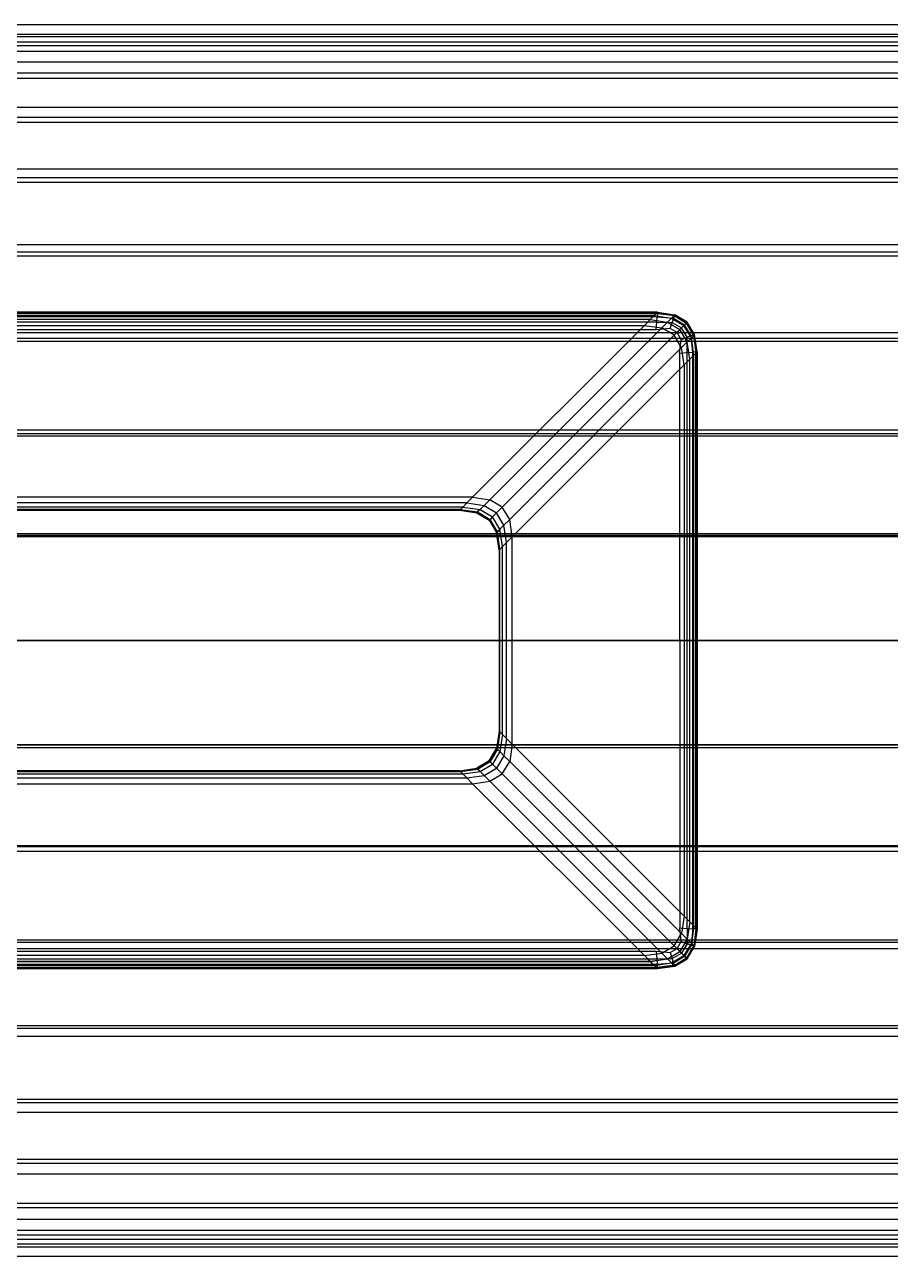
# Model space of a CAD drawing. Extents: x 11992 to 29481, y -6727 to 6811.
# Drawn here: x 15645.99 to 15667.85, y 911.6 to 942.71 of the extents above; entities that cross this region are included whole.
import ezdxf

# ---------------------------------------------------------------- set-up
doc = ezdxf.new("R2010")
doc.units = 0
doc.header["$MEASUREMENT"] = 0
doc.layers.get('0').update_dxf_attribs({"color": 8, "linetype": 'CONTINUOUS'})

msp = doc.modelspace()

# ---------------------------------------------------------------- linework, layer by layer
for p, q in [((14427.638, 942.706, -126.749), (15683.433, 942.708, -126.75)), ((14427.638, 942.704, -1463.261), (15683.433, 942.708, -1463.262)), ((14427.638, 942.47, -124.049), (15683.433, 942.471, -124.049)), ((14427.638, 942.469, -1460.56), (15683.433, 942.471, -1460.561)), ((14427.638, 942.47, -129.45), (15683.433, 942.471, -129.451)), ((14427.638, 942.469, -1465.962), (15683.433, 942.471, -1465.963)), ((14427.638, 942.404, -126.749), (15683.433, 942.405, -126.75)), ((14427.638, 942.402, -1463.261), (15683.433, 942.405, -1463.262)), ((15683.433, 942.174, -124.102), (14427.638, 942.172, -124.101)), ((15683.433, 942.174, -1460.613), (14427.638, 942.171, -1460.613)), ((15683.433, 942.174, -129.398), (14427.638, 942.172, -129.398)), ((15683.433, 942.174, -1465.91), (14427.638, 942.171, -1465.91)), ((14427.913, 942.268, -126.75), (15683.707, 942.27, -126.75)), ((14427.913, 942.266, -1463.262), (15683.707, 942.27, -1463.262)), ((14427.638, 941.768, -121.43), (15683.433, 941.77, -121.43)), ((14427.638, 941.768, -132.069), (15683.433, 941.77, -132.07)), ((14427.638, 941.767, -1457.941), (15683.433, 941.77, -1457.942)), ((14427.638, 941.767, -1468.581), (15683.433, 941.77, -1468.582)), ((14427.913, 942.039, -124.124), (15683.707, 942.04, -124.124)), ((14427.913, 942.037, -1460.636), (15683.707, 942.04, -1460.636)), ((14427.913, 942.039, -129.376), (15683.707, 942.04, -129.376)), ((14427.913, 942.037, -1465.888), (15683.707, 942.04, -1465.888)), ((15683.433, 941.486, -121.533), (14427.638, 941.484, -121.533)), ((15683.433, 941.486, -131.966), (14427.638, 941.484, -131.966)), ((15683.433, 941.485, -1458.045), (14427.638, 941.482, -1458.045)), ((15683.433, 941.485, -1468.478), (14427.638, 941.482, -1468.478)), ((14427.913, 941.356, -121.578), (15683.707, 941.358, -121.578)), ((14427.913, 941.356, -131.921), (15683.707, 941.358, -131.922)), ((14427.913, 941.355, -1458.09), (15683.707, 941.358, -1458.09)), ((14427.913, 941.355, -1468.433), (15683.707, 941.358, -1468.434)), ((14427.638, 940.623, -134.527), (15683.433, 940.624, -134.527)), ((14427.638, 940.621, -1471.039), (15683.433, 940.624, -1471.039)), ((14427.638, 940.623, -118.972), (15683.433, 940.624, -118.973)), ((14427.638, 940.621, -1455.484), (15683.433, 940.624, -1455.485)), ((15683.433, 940.362, -134.376), (14427.638, 940.36, -134.375)), ((15683.433, 940.362, -1470.888), (14427.638, 940.359, -1470.887)), ((15683.433, 940.362, -119.124), (14427.638, 940.36, -119.124)), ((15683.433, 940.362, -1455.636), (14427.638, 940.359, -1455.635)), ((14427.913, 940.242, -134.31), (15683.707, 940.244, -134.311)), ((14427.913, 940.241, -1470.822), (15683.707, 940.244, -1470.822)), ((14427.913, 940.242, -119.189), (15683.707, 940.244, -119.189)), ((14427.913, 940.241, -1455.701), (15683.707, 940.244, -1455.701)), ((14427.638, 939.067, -116.752), (15683.433, 939.069, -116.752)), ((14427.638, 939.067, -136.747), (15683.433, 939.069, -136.748)), ((14427.638, 939.066, -1453.263), (15683.433, 939.068, -1453.264)), ((14427.638, 939.066, -1473.259), (15683.433, 939.068, -1473.26)), ((15683.433, 938.837, -116.946), (14427.638, 938.836, -116.946)), ((15683.433, 938.837, -136.553), (14427.638, 938.836, -136.553)), ((15683.433, 938.837, -1453.458), (14427.638, 938.834, -1453.458)), ((15683.433, 938.837, -1473.065), (14427.638, 938.834, -1473.065)), ((14427.913, 938.73, -117.03), (15683.707, 938.732, -117.03)), ((14427.913, 938.73, -136.469), (15683.707, 938.732, -136.469)), ((14427.913, 938.729, -1453.542), (15683.707, 938.732, -1453.542)), ((14427.913, 938.729, -1472.981), (15683.707, 938.732, -1472.982)), ((14427.638, 937.151, -114.834), (15683.433, 937.152, -114.834)), ((14427.638, 937.149, -1451.346), (15683.433, 937.152, -1451.346)), ((14427.638, 937.151, -138.665), (15683.433, 937.152, -138.665)), ((14427.638, 937.149, -1475.177), (15683.433, 937.152, -1475.177)), ((15683.433, 936.958, -115.066), (14427.638, 936.956, -115.066)), ((15683.433, 936.958, -1451.578), (14427.638, 936.954, -1451.578)), ((15683.433, 936.958, -138.433), (14427.638, 936.956, -138.433)), ((15683.433, 936.958, -1474.945), (14427.638, 936.954, -1474.945)), ((14427.913, 936.867, -115.166), (15683.707, 936.868, -115.167)), ((14427.913, 936.865, -1451.678), (15683.707, 936.868, -1451.678)), ((14427.913, 936.867, -138.333), (15683.707, 936.868, -138.333)), ((14427.913, 936.865, -1474.845), (15683.707, 936.868, -1474.845)), ((15661.972, 935.441, -77.197), (15626.565, 935.441, -77.197)), ((15661.972, 935.441, -1413.709), (15626.565, 935.441, -1413.709)), ((15626.565, 935.441, -76.127), (15661.972, 935.441, -76.127)), ((15626.565, 935.441, -1412.639), (15661.972, 935.441, -1412.639)), ((15661.97, 935.414, -75.923), (15626.567, 935.414, -75.923)), ((15661.97, 935.413, -1412.435), (15626.567, 935.413, -1412.435)), ((15661.964, 935.331, -75.778), (15626.573, 935.331, -75.778)), ((15661.964, 935.331, -1412.29), (15626.573, 935.331, -1412.29)), ((15661.951, 935.42, -77.4), (15626.586, 935.42, -77.4)), ((15661.951, 935.42, -1413.912), (15626.586, 935.42, -1413.912)), ((15661.89, 935.359, -77.546), (15626.648, 935.359, -77.546)), ((15661.89, 935.359, -1414.058), (15626.648, 935.359, -1414.058)), ((15661.787, 935.256, -77.633), (15626.75, 935.256, -77.633)), ((15661.787, 935.256, -1414.145), (15626.75, 935.256, -1414.145)), ((15661.643, 935.112, -77.662), (15661.787, 935.256, -77.633)), ((15661.643, 935.112, -1414.174), (15661.787, 935.256, -1414.145)), ((15661.89, 935.359, -77.546), (15661.787, 935.256, -77.633)), ((15661.89, 935.359, -1414.058), (15661.787, 935.256, -1414.145)), ((15661.787, 935.256, -77.633), (15662.225, 935.194, -77.633)), ((15661.787, 935.256, -1414.145), (15662.225, 935.194, -1414.145)), ((15661.951, 935.42, -77.4), (15661.89, 935.359, -77.546)), ((15661.951, 935.42, -1413.912), (15661.89, 935.359, -1414.058)), ((15661.89, 935.359, -77.546), (15662.327, 935.296, -77.546)), ((15661.89, 935.359, -1414.058), (15662.327, 935.296, -1414.058)), ((15661.972, 935.441, -77.197), (15661.951, 935.42, -77.4)), ((15661.972, 935.441, -1413.709), (15661.951, 935.42, -1413.912)), ((15661.951, 935.42, -77.4), (15662.389, 935.358, -77.4)), ((15661.951, 935.42, -1413.912), (15662.389, 935.358, -1413.912)), ((15661.954, 935.193, -75.691), (15661.964, 935.331, -75.778)), ((15661.954, 935.193, -1412.203), (15661.964, 935.331, -1412.29)), ((15661.97, 935.414, -75.923), (15661.964, 935.331, -75.778)), ((15661.97, 935.413, -1412.435), (15661.964, 935.331, -1412.29)), ((15661.964, 935.331, -75.778), (15662.379, 935.293, -75.778)), ((15661.964, 935.331, -1412.29), (15662.379, 935.293, -1412.29)), ((15661.972, 935.441, -76.127), (15661.97, 935.414, -75.923)), ((15661.972, 935.441, -1412.639), (15661.97, 935.413, -1412.435)), ((15661.97, 935.414, -75.923), (15662.402, 935.357, -75.923)), ((15661.97, 935.413, -1412.435), (15662.402, 935.357, -1412.435)), ((15661.972, 935.441, -77.197), (15661.972, 935.441, -76.127)), ((15661.972, 935.441, -77.197), (15662.409, 935.379, -77.197)), ((15661.972, 935.441, -1413.709), (15661.972, 935.441, -1412.639)), ((15661.972, 935.441, -1413.709), (15662.409, 935.379, -1413.709)), ((15661.972, 935.441, -76.127), (15662.409, 935.379, -76.127)), ((15661.972, 935.441, -1412.639), (15662.409, 935.379, -1412.639)), ((15662.327, 935.296, -77.546), (15662.225, 935.194, -77.633)), ((15662.327, 935.296, -1414.058), (15662.225, 935.194, -1414.145)), ((15662.389, 935.358, -77.4), (15662.327, 935.296, -77.546)), ((15662.389, 935.358, -1413.912), (15662.327, 935.296, -1414.058)), ((15662.327, 935.296, -77.546), (15662.64, 935.109, -77.546)), ((15662.327, 935.296, -1414.058), (15662.64, 935.109, -1414.058)), ((15662.379, 935.293, -75.778), (15662.341, 935.185, -75.691)), ((15662.379, 935.293, -1412.29), (15662.341, 935.185, -1412.203)), ((15662.402, 935.357, -75.923), (15662.379, 935.293, -75.778)), ((15662.402, 935.357, -1412.435), (15662.379, 935.293, -1412.29)), ((15662.379, 935.293, -75.778), (15662.658, 935.127, -75.778)), ((15662.379, 935.293, -1412.29), (15662.658, 935.127, -1412.29)), ((15662.409, 935.379, -77.197), (15662.389, 935.358, -77.4)), ((15662.409, 935.379, -1413.709), (15662.389, 935.358, -1413.912)), ((15662.389, 935.358, -77.4), (15662.701, 935.17, -77.4)), ((15662.389, 935.358, -1413.912), (15662.701, 935.17, -1413.912)), ((15662.409, 935.379, -76.127), (15662.402, 935.357, -75.923)), ((15662.409, 935.379, -1412.639), (15662.402, 935.357, -1412.435)), ((15662.402, 935.357, -75.923), (15662.706, 935.175, -75.923)), ((15662.402, 935.357, -1412.435), (15662.706, 935.175, -1412.435)), ((15662.722, 935.191, -77.197), (15662.409, 935.379, -77.197)), ((15662.722, 935.191, -1413.709), (15662.409, 935.379, -1413.709)), ((15662.722, 935.191, -76.127), (15662.409, 935.379, -76.127)), ((15662.722, 935.191, -1412.639), (15662.409, 935.379, -1412.639)), ((15662.409, 935.379, -77.197), (15662.409, 935.379, -76.127)), ((15662.409, 935.379, -1413.709), (15662.409, 935.379, -1412.639)), ((14427.638, 934.929, -113.279), (15683.433, 934.931, -113.279)), ((14427.638, 934.929, -140.22), (15683.433, 934.931, -140.22)), ((14427.638, 934.928, -1449.791), (15683.433, 934.931, -1449.791)), ((14427.638, 934.928, -1476.732), (15683.433, 934.931, -1476.732)), ((15661.954, 935.193, -75.691), (15626.583, 935.193, -75.691)), ((15661.954, 935.193, -1412.203), (15626.583, 935.193, -1412.203)), ((15661.94, 935, -75.662), (15626.597, 935, -75.662)), ((15661.94, 935, -1412.174), (15626.597, 935, -1412.174)), ((15626.894, 935.112, -77.662), (15661.643, 935.112, -77.662)), ((15626.894, 935.112, -1414.174), (15661.643, 935.112, -1414.174)), ((15657.301, 930.77, -77.662), (15661.643, 935.112, -77.662)), ((15657.301, 930.77, -1414.174), (15661.643, 935.112, -1414.174)), ((15657.738, 930.707, -77.662), (15662.081, 935.05, -77.662)), ((15657.738, 930.707, -1414.174), (15662.081, 935.05, -1414.174)), ((15661.643, 935.112, -77.662), (15662.081, 935.05, -77.662)), ((15661.643, 935.112, -1414.174), (15662.081, 935.05, -1414.174)), ((15661.94, 935, -75.662), (15661.954, 935.193, -75.691)), ((15661.94, 935, -1412.174), (15661.954, 935.193, -1412.203)), ((15662.288, 935.035, -75.662), (15661.94, 935, -75.662)), ((15662.288, 935.035, -1412.174), (15661.94, 935, -1412.174)), ((15661.954, 935.193, -75.691), (15662.341, 935.185, -75.691)), ((15661.954, 935.193, -1412.203), (15662.341, 935.185, -1412.203)), ((15662.081, 935.05, -77.662), (15662.225, 935.194, -77.633)), ((15662.081, 935.05, -1414.174), (15662.225, 935.194, -1414.145)), ((15662.393, 934.862, -77.662), (15662.081, 935.05, -77.662)), ((15662.393, 934.862, -1414.174), (15662.081, 935.05, -1414.174)), ((15662.225, 935.194, -77.633), (15662.537, 935.006, -77.633)), ((15662.225, 935.194, -1414.145), (15662.537, 935.006, -1414.145)), ((15662.288, 935.035, -75.662), (15662.341, 935.185, -75.691)), ((15662.288, 935.035, -1412.174), (15662.341, 935.185, -1412.203)), ((15662.465, 934.933, -75.662), (15662.288, 935.035, -75.662)), ((15662.465, 934.933, -1412.174), (15662.288, 935.035, -1412.174)), ((15662.341, 935.185, -75.691), (15662.577, 935.046, -75.691)), ((15662.341, 935.185, -1412.203), (15662.577, 935.046, -1412.203)), ((15662.393, 934.862, -77.662), (15662.537, 935.006, -77.633)), ((15662.393, 934.862, -1414.174), (15662.537, 935.006, -1414.145)), ((15662.465, 934.933, -75.662), (15662.577, 935.046, -75.691)), ((15662.465, 934.933, -1412.174), (15662.577, 935.046, -1412.203)), ((15662.566, 934.757, -75.662), (15662.465, 934.933, -75.662)), ((15662.566, 934.757, -1412.174), (15662.465, 934.933, -1412.174)), ((15662.64, 935.109, -77.546), (15662.537, 935.006, -77.633)), ((15662.64, 935.109, -1414.058), (15662.537, 935.006, -1414.145)), ((15662.725, 934.694, -77.633), (15662.537, 935.006, -77.633)), ((15662.725, 934.694, -1414.145), (15662.537, 935.006, -1414.145)), ((15662.658, 935.127, -75.778), (15662.577, 935.046, -75.691)), ((15662.658, 935.127, -1412.29), (15662.577, 935.046, -1412.203)), ((15662.717, 934.81, -75.691), (15662.577, 935.046, -75.691)), ((15662.717, 934.81, -1412.203), (15662.577, 935.046, -1412.203)), ((15662.701, 935.17, -77.4), (15662.64, 935.109, -77.546)), ((15662.701, 935.17, -1413.912), (15662.64, 935.109, -1414.058)), ((15662.827, 934.796, -77.546), (15662.64, 935.109, -77.546)), ((15662.827, 934.796, -1414.058), (15662.64, 935.109, -1414.058)), ((15662.706, 935.175, -75.923), (15662.658, 935.127, -75.778)), ((15662.706, 935.175, -1412.435), (15662.658, 935.127, -1412.29)), ((15662.824, 934.848, -75.778), (15662.658, 935.127, -75.778)), ((15662.824, 934.848, -1412.29), (15662.658, 935.127, -1412.29)), ((15662.722, 935.191, -77.197), (15662.701, 935.17, -77.4)), ((15662.722, 935.191, -1413.709), (15662.701, 935.17, -1413.912)), ((15662.889, 934.858, -77.4), (15662.701, 935.17, -77.4)), ((15662.889, 934.858, -1413.912), (15662.701, 935.17, -1413.912)), ((15662.722, 935.191, -76.127), (15662.706, 935.175, -75.923)), ((15662.722, 935.191, -1412.639), (15662.706, 935.175, -1412.435)), ((15662.888, 934.871, -75.923), (15662.706, 935.175, -75.923)), ((15662.888, 934.871, -1412.435), (15662.706, 935.175, -1412.435)), ((15662.909, 934.879, -77.197), (15662.722, 935.191, -77.197)), ((15662.722, 935.191, -77.197), (15662.722, 935.191, -76.127)), ((15662.909, 934.879, -1413.709), (15662.722, 935.191, -1413.709)), ((15662.722, 935.191, -1413.709), (15662.722, 935.191, -1412.639)), ((15662.909, 934.879, -76.127), (15662.722, 935.191, -76.127)), ((15662.909, 934.879, -1412.639), (15662.722, 935.191, -1412.639)), ((15683.433, 934.779, -113.541), (14427.638, 934.777, -113.541)), ((15683.433, 934.779, -139.958), (14427.638, 934.777, -139.958)), ((15683.433, 934.779, -1450.053), (14427.638, 934.776, -1450.053)), ((15683.433, 934.779, -1476.47), (14427.638, 934.776, -1476.47)), ((14427.913, 934.708, -113.654), (15683.707, 934.709, -113.654)), ((14427.913, 934.708, -139.845), (15683.707, 934.709, -139.845)), ((14427.913, 934.706, -1450.166), (15683.707, 934.709, -1450.167)), ((14427.913, 934.706, -1476.357), (15683.707, 934.709, -1476.357)), ((15658.051, 930.52, -77.662), (15662.393, 934.862, -77.662)), ((15658.051, 930.52, -1414.174), (15662.393, 934.862, -1414.174)), ((15662.581, 934.55, -77.662), (15662.393, 934.862, -77.662)), ((15662.581, 934.55, -1414.174), (15662.393, 934.862, -1414.174)), ((15662.531, 934.41, -75.662), (15662.566, 934.757, -75.662)), ((15662.531, 934.41, -1412.174), (15662.566, 934.757, -1412.174)), ((15662.566, 934.757, -75.662), (15662.717, 934.81, -75.691)), ((15662.566, 934.757, -1412.174), (15662.717, 934.81, -1412.203)), ((15662.581, 934.55, -77.662), (15662.725, 934.694, -77.633)), ((15662.581, 934.55, -1414.174), (15662.725, 934.694, -1414.145)), ((15662.824, 934.848, -75.778), (15662.717, 934.81, -75.691)), ((15662.824, 934.848, -1412.29), (15662.717, 934.81, -1412.203)), ((15662.724, 934.423, -75.691), (15662.717, 934.81, -75.691)), ((15662.724, 934.423, -1412.203), (15662.717, 934.81, -1412.203)), ((15662.827, 934.796, -77.546), (15662.725, 934.694, -77.633)), ((15662.827, 934.796, -1414.058), (15662.725, 934.694, -1414.145)), ((15662.787, 934.256, -77.633), (15662.725, 934.694, -77.633)), ((15662.787, 934.256, -1414.145), (15662.725, 934.694, -1414.145)), ((15662.888, 934.871, -75.923), (15662.824, 934.848, -75.778)), ((15662.888, 934.871, -1412.435), (15662.824, 934.848, -1412.29)), ((15662.862, 934.433, -75.778), (15662.824, 934.848, -75.778)), ((15662.862, 934.433, -1412.29), (15662.824, 934.848, -1412.29)), ((15662.889, 934.858, -77.4), (15662.827, 934.796, -77.546)), ((15662.889, 934.858, -1413.912), (15662.827, 934.796, -1414.058)), ((15662.89, 934.359, -77.546), (15662.827, 934.796, -77.546)), ((15662.89, 934.359, -1414.058), (15662.827, 934.796, -1414.058)), ((15662.909, 934.879, -76.127), (15662.888, 934.871, -75.923)), ((15662.909, 934.879, -1412.639), (15662.888, 934.871, -1412.435)), ((15662.888, 934.871, -75.923), (15662.944, 934.439, -75.923)), ((15662.888, 934.871, -1412.435), (15662.944, 934.439, -1412.435)), ((15662.909, 934.879, -77.197), (15662.889, 934.858, -77.4)), ((15662.909, 934.879, -1413.709), (15662.889, 934.858, -1413.912)), ((15662.951, 934.42, -77.4), (15662.889, 934.858, -77.4)), ((15662.951, 934.42, -1413.912), (15662.889, 934.858, -1413.912)), ((15662.909, 934.879, -77.197), (15662.909, 934.879, -76.127)), ((15662.909, 934.879, -1413.709), (15662.909, 934.879, -1412.639)), ((15662.972, 934.441, -77.197), (15662.909, 934.879, -77.197)), ((15662.972, 934.441, -1413.709), (15662.909, 934.879, -1413.709)), ((15662.972, 934.441, -76.127), (15662.909, 934.879, -76.127)), ((15662.972, 934.441, -1412.639), (15662.909, 934.879, -1412.639)), ((15658.239, 930.207, -77.662), (15662.581, 934.55, -77.662)), ((15658.239, 930.207, -1414.174), (15662.581, 934.55, -1414.174)), ((15662.531, 934.41, -75.662), (15662.724, 934.423, -75.691)), ((15662.531, 934.41, -1412.174), (15662.724, 934.423, -1412.203)), ((15662.531, 934.41, -75.662), (15662.532, 919.895, -75.662)), ((15662.531, 934.41, -1412.174), (15662.532, 919.895, -1412.174)), ((15662.643, 934.112, -77.662), (15662.581, 934.55, -77.662)), ((15662.643, 934.112, -1414.174), (15662.581, 934.55, -1414.174)), ((15662.724, 934.423, -75.691), (15662.862, 934.433, -75.778)), ((15662.724, 934.423, -1412.203), (15662.862, 934.433, -1412.29)), ((15662.724, 919.881, -75.691), (15662.724, 934.423, -75.691)), ((15662.724, 919.881, -1412.203), (15662.724, 934.423, -1412.203)), ((15662.89, 934.359, -77.546), (15662.787, 934.256, -77.633)), ((15662.89, 934.359, -1414.058), (15662.787, 934.256, -1414.145)), ((15662.944, 934.439, -75.923), (15662.862, 934.433, -75.778)), ((15662.944, 934.439, -1412.435), (15662.862, 934.433, -1412.29)), ((15662.862, 919.871, -75.778), (15662.862, 934.433, -75.778)), ((15662.862, 919.871, -1412.29), (15662.862, 934.433, -1412.29)), ((15662.951, 934.42, -77.4), (15662.89, 934.359, -77.546)), ((15662.951, 934.42, -1413.912), (15662.89, 934.359, -1414.058)), ((15662.89, 919.946, -77.546), (15662.89, 934.359, -77.546)), ((15662.89, 919.946, -1414.058), (15662.89, 934.359, -1414.058)), ((15662.972, 934.441, -76.127), (15662.944, 934.439, -75.923)), ((15662.972, 934.441, -1412.639), (15662.944, 934.439, -1412.435)), ((15662.944, 919.865, -75.923), (15662.944, 934.439, -75.923)), ((15662.944, 919.865, -1412.435), (15662.944, 934.439, -1412.435)), ((15662.972, 934.441, -77.197), (15662.951, 934.42, -77.4)), ((15662.972, 934.441, -1413.709), (15662.951, 934.42, -1413.912)), ((15662.951, 919.884, -77.4), (15662.951, 934.42, -77.4)), ((15662.951, 919.884, -1413.912), (15662.951, 934.42, -1413.912)), ((15662.972, 919.863, -77.197), (15662.972, 934.441, -77.197)), ((15662.972, 919.863, -1413.709), (15662.972, 934.441, -1413.709)), ((15662.972, 934.441, -77.197), (15662.972, 934.441, -76.127)), ((15662.972, 934.441, -1413.709), (15662.972, 934.441, -1412.639)), ((15662.972, 934.441, -76.127), (15662.972, 919.863, -76.127)), ((15662.972, 934.441, -1412.639), (15662.972, 919.863, -1412.639)), ((15658.301, 929.77, -77.662), (15662.643, 934.112, -77.662)), ((15658.301, 929.77, -1414.174), (15662.643, 934.112, -1414.174)), ((15662.643, 934.112, -77.662), (15662.787, 934.256, -77.633)), ((15662.643, 934.112, -1414.174), (15662.787, 934.256, -1414.145)), ((15662.643, 934.112, -77.662), (15662.643, 920.192, -77.662)), ((15662.643, 934.112, -1414.174), (15662.643, 920.192, -1414.174)), ((15662.787, 920.049, -77.633), (15662.787, 934.256, -77.633)), ((15662.787, 920.048, -1414.145), (15662.787, 934.256, -1414.145)), ((14427.638, 932.472, -141.366), (15683.433, 932.473, -141.366)), ((14427.638, 932.47, -1477.878), (15683.433, 932.473, -1477.878)), ((14427.638, 932.472, -112.133), (15683.433, 932.473, -112.133)), ((14427.638, 932.47, -1448.645), (15683.433, 932.473, -1448.645)), ((15683.433, 932.369, -141.082), (14427.638, 932.368, -141.081)), ((15683.433, 932.369, -1477.594), (14427.638, 932.367, -1477.593)), ((15683.433, 932.369, -112.418), (14427.638, 932.368, -112.418)), ((15683.433, 932.369, -1448.93), (14427.638, 932.367, -1448.929)), ((14427.913, 932.319, -140.959), (15683.707, 932.321, -140.959)), ((14427.913, 932.319, -112.541), (15683.707, 932.321, -112.541)), ((14427.913, 932.317, -1477.471), (15683.707, 932.32, -1477.471)), ((14427.913, 932.317, -1449.053), (15683.707, 932.32, -1449.053)), ((15657.301, 930.77, -77.662), (15631.236, 930.77, -77.662)), ((15657.301, 930.77, -1414.174), (15631.236, 930.77, -1414.174)), ((15657.157, 930.626, -77.691), (15631.38, 930.626, -77.691)), ((15657.157, 930.626, -1414.203), (15631.38, 930.626, -1414.203)), ((15657.157, 930.626, -77.691), (15657.054, 930.523, -77.778)), ((15657.157, 930.626, -1414.203), (15657.054, 930.523, -1414.29)), ((15657.301, 930.77, -77.662), (15657.157, 930.626, -77.691)), ((15657.301, 930.77, -1414.174), (15657.157, 930.626, -1414.203)), ((15657.157, 930.626, -77.691), (15657.594, 930.564, -77.691)), ((15657.157, 930.626, -1414.203), (15657.594, 930.563, -1414.203)), ((15657.301, 930.77, -77.662), (15657.738, 930.707, -77.662)), ((15657.301, 930.77, -1414.174), (15657.738, 930.707, -1414.174)), ((15657.594, 930.564, -77.691), (15657.492, 930.461, -77.778)), ((15657.594, 930.563, -1414.203), (15657.492, 930.461, -1414.29)), ((15657.738, 930.707, -77.662), (15657.594, 930.564, -77.691)), ((15657.738, 930.707, -1414.174), (15657.594, 930.563, -1414.203)), ((15657.594, 930.564, -77.691), (15657.907, 930.376, -77.691)), ((15657.594, 930.563, -1414.203), (15657.907, 930.376, -1414.203)), ((15658.051, 930.52, -77.662), (15657.738, 930.707, -77.662)), ((15658.051, 930.52, -1414.174), (15657.738, 930.707, -1414.174)), ((15657.054, 930.523, -77.778), (15631.483, 930.523, -77.778)), ((15657.054, 930.523, -1414.29), (15631.483, 930.523, -1414.29)), ((15656.993, 930.462, -77.923), (15631.544, 930.462, -77.923)), ((15656.993, 930.462, -1414.435), (15631.544, 930.462, -1414.435)), ((15631.565, 930.441, -121.513), (15656.972, 930.441, -121.513)), ((15631.565, 930.441, -1458.025), (15656.972, 930.441, -1458.025)), ((15631.565, 930.441, -78.127), (15656.972, 930.441, -78.127)), ((15631.565, 930.441, -1414.639), (15656.972, 930.441, -1414.639)), ((15656.972, 930.441, -78.127), (15656.993, 930.462, -77.923)), ((15656.972, 930.441, -1414.639), (15656.993, 930.462, -1414.435)), ((15656.972, 930.441, -78.127), (15656.972, 930.441, -121.513)), ((15656.972, 930.441, -78.127), (15657.409, 930.379, -78.127)), ((15656.972, 930.441, -1414.639), (15656.972, 930.441, -1458.025)), ((15656.972, 930.441, -1414.639), (15657.409, 930.379, -1414.639)), ((15656.972, 930.441, -121.513), (15657.409, 930.379, -121.513)), ((15656.972, 930.441, -1458.025), (15657.409, 930.379, -1458.025)), ((15657.054, 930.523, -77.778), (15656.993, 930.462, -77.923)), ((15657.054, 930.523, -1414.29), (15656.993, 930.462, -1414.435)), ((15656.993, 930.462, -77.923), (15657.43, 930.399, -77.923)), ((15656.993, 930.462, -1414.435), (15657.43, 930.399, -1414.435)), ((15657.054, 930.523, -77.778), (15657.492, 930.461, -77.778)), ((15657.054, 930.523, -1414.29), (15657.492, 930.461, -1414.29)), ((15657.409, 930.379, -78.127), (15657.43, 930.399, -77.923)), ((15657.409, 930.379, -1414.639), (15657.43, 930.399, -1414.435)), ((15657.409, 930.379, -78.127), (15657.722, 930.191, -78.127)), ((15657.409, 930.379, -1414.639), (15657.722, 930.191, -1414.639)), ((15657.409, 930.379, -121.513), (15657.722, 930.191, -121.513)), ((15657.409, 930.379, -121.513), (15657.409, 930.379, -78.127)), ((15657.409, 930.379, -1458.025), (15657.722, 930.191, -1458.025)), ((15657.409, 930.379, -1458.025), (15657.409, 930.379, -1414.639)), ((15657.492, 930.461, -77.778), (15657.43, 930.399, -77.923)), ((15657.492, 930.461, -1414.29), (15657.43, 930.399, -1414.435)), ((15657.43, 930.399, -77.923), (15657.743, 930.212, -77.923)), ((15657.43, 930.399, -1414.435), (15657.743, 930.212, -1414.435)), ((15657.492, 930.461, -77.778), (15657.804, 930.273, -77.778)), ((15657.492, 930.461, -1414.29), (15657.804, 930.273, -1414.29)), ((15657.804, 930.273, -77.778), (15657.743, 930.212, -77.923)), ((15657.804, 930.273, -1414.29), (15657.743, 930.212, -1414.435)), ((15657.907, 930.376, -77.691), (15657.804, 930.273, -77.778)), ((15657.907, 930.376, -1414.203), (15657.804, 930.273, -1414.29)), ((15657.992, 929.961, -77.778), (15657.804, 930.273, -77.778)), ((15657.992, 929.961, -1414.29), (15657.804, 930.273, -1414.29)), ((15658.051, 930.52, -77.662), (15657.907, 930.376, -77.691)), ((15658.051, 930.52, -1414.174), (15657.907, 930.376, -1414.203)), ((15658.094, 930.064, -77.691), (15657.907, 930.376, -77.691)), ((15658.094, 930.063, -1414.203), (15657.907, 930.376, -1414.203)), ((15658.239, 930.207, -77.662), (15658.051, 930.52, -77.662)), ((15658.239, 930.207, -1414.174), (15658.051, 930.52, -1414.174)), ((15657.722, 930.191, -78.127), (15657.743, 930.212, -77.923)), ((15657.722, 930.191, -1414.639), (15657.743, 930.212, -1414.435)), ((15657.722, 930.191, -121.513), (15657.909, 929.879, -121.513)), ((15657.722, 930.191, -121.513), (15657.722, 930.191, -78.127)), ((15657.722, 930.191, -1458.025), (15657.909, 929.879, -1458.025)), ((15657.722, 930.191, -1458.025), (15657.722, 930.191, -1414.639)), ((15657.722, 930.191, -78.127), (15657.909, 929.879, -78.127)), ((15657.722, 930.191, -1414.639), (15657.909, 929.879, -1414.639)), ((15657.93, 929.899, -77.923), (15657.743, 930.212, -77.923)), ((15657.93, 929.899, -1414.435), (15657.743, 930.212, -1414.435)), ((15657.992, 929.961, -77.778), (15657.93, 929.899, -77.923)), ((15657.992, 929.961, -1414.29), (15657.93, 929.899, -1414.435)), ((15658.094, 930.064, -77.691), (15657.992, 929.961, -77.778)), ((15658.094, 930.063, -1414.203), (15657.992, 929.961, -1414.29)), ((15658.054, 929.523, -77.778), (15657.992, 929.961, -77.778)), ((15658.054, 929.523, -1414.29), (15657.992, 929.961, -1414.29)), ((15658.239, 930.207, -77.662), (15658.094, 930.064, -77.691)), ((15658.239, 930.207, -1414.174), (15658.094, 930.063, -1414.203)), ((15658.157, 929.626, -77.691), (15658.094, 930.064, -77.691)), ((15658.157, 929.626, -1414.203), (15658.094, 930.063, -1414.203)), ((15658.301, 929.77, -77.662), (15658.239, 930.207, -77.662)), ((15658.301, 929.77, -1414.174), (15658.239, 930.207, -1414.174)), ((14427.638, 929.853, -111.431), (15683.433, 929.854, -111.432)), ((14427.638, 929.853, -142.068), (15683.433, 929.854, -142.068)), ((14427.638, 929.852, -1447.943), (15683.433, 929.854, -1447.944)), ((14427.638, 929.852, -1478.579), (15683.433, 929.854, -1478.58)), ((15683.433, 929.802, -111.729), (14427.638, 929.8, -111.729)), ((15683.433, 929.802, -141.77), (14427.638, 929.8, -141.77)), ((15683.433, 929.801, -1448.241), (14427.638, 929.799, -1448.241)), ((15683.433, 929.801, -1478.282), (14427.638, 929.799, -1478.281)), ((14427.913, 929.773, -111.858), (15683.707, 929.775, -111.858)), ((14427.913, 929.773, -141.641), (15683.707, 929.775, -141.641)), ((14427.913, 929.772, -1448.37), (15683.707, 929.775, -1448.37)), ((14427.913, 929.772, -1478.153), (15683.707, 929.775, -1478.153)), ((15657.909, 929.879, -78.127), (15657.93, 929.899, -77.923)), ((15657.909, 929.879, -1414.639), (15657.93, 929.899, -1414.435)), ((15657.972, 929.441, -78.127), (15657.909, 929.879, -78.127)), ((15657.972, 929.441, -1414.639), (15657.909, 929.879, -1414.639)), ((15657.909, 929.879, -121.513), (15657.972, 929.441, -121.513)), ((15657.909, 929.879, -121.513), (15657.909, 929.879, -78.127)), ((15657.909, 929.879, -1458.025), (15657.972, 929.441, -1458.025)), ((15657.909, 929.879, -1458.025), (15657.909, 929.879, -1414.639)), ((15657.993, 929.462, -77.923), (15657.93, 929.899, -77.923)), ((15657.993, 929.462, -1414.435), (15657.93, 929.899, -1414.435)), ((15658.157, 929.626, -77.691), (15658.054, 929.523, -77.778)), ((15658.157, 929.626, -1414.203), (15658.054, 929.523, -1414.29)), ((15658.301, 929.77, -77.662), (15658.157, 929.626, -77.691)), ((15658.301, 929.77, -1414.174), (15658.157, 929.626, -1414.203)), ((15658.157, 924.679, -77.691), (15658.157, 929.626, -77.691)), ((15658.157, 924.679, -1414.203), (15658.157, 929.626, -1414.203)), ((15658.301, 924.535, -77.662), (15658.301, 929.77, -77.662)), ((15658.301, 924.535, -1414.174), (15658.301, 929.77, -1414.174)), ((15657.972, 929.441, -78.127), (15657.993, 929.462, -77.923)), ((15657.972, 929.441, -1414.639), (15657.993, 929.462, -1414.435)), ((15657.972, 929.441, -78.127), (15657.972, 924.863, -78.127)), ((15657.972, 929.441, -1414.639), (15657.972, 924.863, -1414.639)), ((15657.972, 929.441, -121.513), (15657.972, 924.863, -121.513)), ((15657.972, 929.441, -121.513), (15657.972, 929.441, -78.127)), ((15657.972, 929.441, -1458.025), (15657.972, 924.863, -1458.025)), ((15657.972, 929.441, -1458.025), (15657.972, 929.441, -1414.639)), ((15658.054, 929.523, -77.778), (15657.993, 929.462, -77.923)), ((15658.054, 929.523, -1414.29), (15657.993, 929.462, -1414.435)), ((15657.993, 924.843, -77.923), (15657.993, 929.462, -77.923)), ((15657.993, 924.843, -1414.435), (15657.993, 929.462, -1414.435)), ((15658.054, 924.781, -77.778), (15658.054, 929.523, -77.778)), ((15658.054, 924.781, -1414.29), (15658.054, 929.523, -1414.29)), ((14427.638, 927.152, -111.195), (15683.433, 927.153, -111.195)), ((15683.433, 927.153, -111.498), (14427.638, 927.152, -111.497)), ((14427.638, 927.15, -1447.707), (15683.433, 927.153, -1447.707)), ((15683.433, 927.153, -1448.01), (14427.638, 927.15, -1448.01)), ((14427.638, 927.152, -142.304), (15683.433, 927.153, -142.304)), ((15683.433, 927.153, -142.002), (14427.638, 927.152, -142.001)), ((14427.638, 927.15, -1478.816), (15683.433, 927.153, -1478.816)), ((15683.433, 927.153, -1478.514), (14427.638, 927.15, -1478.513)), ((14427.913, 927.147, -111.628), (15683.707, 927.149, -111.629)), ((14427.913, 927.146, -1448.14), (15683.707, 927.149, -1448.141)), ((14427.913, 927.147, -141.871), (15683.707, 927.149, -141.871)), ((14427.913, 927.146, -1478.383), (15683.707, 927.149, -1478.383)), ((15657.972, 924.863, -121.513), (15657.909, 924.426, -121.513)), ((15657.972, 924.863, -1458.025), (15657.909, 924.426, -1458.025)), ((15657.972, 924.863, -78.127), (15657.909, 924.426, -78.127)), ((15657.972, 924.863, -1414.639), (15657.909, 924.426, -1414.639)), ((15657.993, 924.843, -77.923), (15657.93, 924.405, -77.923)), ((15657.993, 924.843, -1414.435), (15657.93, 924.405, -1414.435)), ((15657.972, 924.863, -121.513), (15657.972, 924.863, -78.127)), ((15657.972, 924.863, -1458.025), (15657.972, 924.863, -1414.639)), ((15657.972, 924.863, -78.127), (15657.993, 924.843, -77.923)), ((15657.972, 924.863, -1414.639), (15657.993, 924.843, -1414.435)), ((15658.054, 924.781, -77.778), (15657.992, 924.344, -77.778)), ((15658.054, 924.781, -1414.29), (15657.992, 924.344, -1414.29)), ((15658.054, 924.781, -77.778), (15657.993, 924.843, -77.923)), ((15658.054, 924.781, -1414.29), (15657.993, 924.843, -1414.435)), ((15658.157, 924.679, -77.691), (15658.054, 924.781, -77.778)), ((15658.157, 924.679, -1414.203), (15658.054, 924.781, -1414.29)), ((15658.157, 924.679, -77.691), (15658.094, 924.241, -77.691)), ((15658.157, 924.679, -1414.203), (15658.094, 924.241, -1414.203)), ((15658.301, 924.535, -77.662), (15658.157, 924.679, -77.691)), ((15658.301, 924.535, -1414.174), (15658.157, 924.679, -1414.203)), ((15683.433, 924.505, -111.729), (14427.638, 924.504, -111.729)), ((15683.433, 924.505, -141.77), (14427.638, 924.504, -141.77)), ((15683.433, 924.505, -1448.241), (14427.638, 924.502, -1448.241)), ((15683.433, 924.505, -1478.282), (14427.638, 924.502, -1478.281)), ((14427.638, 924.451, -111.431), (15683.433, 924.453, -111.432)), ((14427.638, 924.451, -142.068), (15683.433, 924.453, -142.068)), ((14427.638, 924.45, -1447.943), (15683.433, 924.453, -1447.944)), ((14427.638, 924.45, -1478.579), (15683.433, 924.453, -1478.58)), ((14427.913, 924.521, -111.858), (15683.707, 924.523, -111.858)), ((14427.913, 924.521, -141.641), (15683.707, 924.523, -141.641)), ((14427.913, 924.52, -1448.37), (15683.707, 924.523, -1448.37)), ((14427.913, 924.52, -1478.153), (15683.707, 924.523, -1478.153)), ((15657.722, 924.113, -78.127), (15657.909, 924.426, -78.127)), ((15657.722, 924.113, -1414.639), (15657.909, 924.426, -1414.639)), ((15657.909, 924.426, -121.513), (15657.722, 924.113, -121.513)), ((15657.909, 924.426, -1458.025), (15657.722, 924.113, -1458.025)), ((15657.93, 924.405, -77.923), (15657.743, 924.093, -77.923)), ((15657.93, 924.405, -1414.435), (15657.743, 924.093, -1414.435)), ((15657.992, 924.344, -77.778), (15657.804, 924.031, -77.778)), ((15657.992, 924.344, -1414.29), (15657.804, 924.031, -1414.29)), ((15657.909, 924.426, -121.513), (15657.909, 924.426, -78.127)), ((15657.909, 924.426, -78.127), (15657.93, 924.405, -77.923)), ((15657.909, 924.426, -1458.025), (15657.909, 924.426, -1414.639)), ((15657.909, 924.426, -1414.639), (15657.93, 924.405, -1414.435)), ((15657.992, 924.344, -77.778), (15657.93, 924.405, -77.923)), ((15657.992, 924.344, -1414.29), (15657.93, 924.405, -1414.435)), ((15658.094, 924.241, -77.691), (15657.992, 924.344, -77.778)), ((15658.094, 924.241, -1414.203), (15657.992, 924.344, -1414.29)), ((15658.301, 924.535, -77.662), (15658.239, 924.097, -77.662)), ((15658.301, 924.535, -1414.174), (15658.239, 924.097, -1414.174)), ((15658.301, 924.535, -77.662), (15662.643, 920.192, -77.662)), ((15658.301, 924.535, -1414.174), (15662.643, 920.192, -1414.174)), ((15657.722, 924.113, -121.513), (15657.409, 923.926, -121.513)), ((15657.409, 923.926, -78.127), (15657.722, 924.113, -78.127)), ((15657.722, 924.113, -1458.025), (15657.409, 923.926, -1458.025)), ((15657.409, 923.926, -1414.639), (15657.722, 924.113, -1414.639)), ((15657.43, 923.905, -77.923), (15657.743, 924.093, -77.923)), ((15657.43, 923.905, -1414.435), (15657.743, 924.093, -1414.435)), ((15657.492, 923.844, -77.778), (15657.804, 924.031, -77.778)), ((15657.492, 923.844, -1414.29), (15657.804, 924.031, -1414.29)), ((15657.722, 924.113, -78.127), (15657.743, 924.093, -77.923)), ((15657.722, 924.113, -1414.639), (15657.743, 924.093, -1414.435)), ((15657.722, 924.113, -121.513), (15657.722, 924.113, -78.127)), ((15657.722, 924.113, -1458.025), (15657.722, 924.113, -1414.639)), ((15657.804, 924.031, -77.778), (15657.743, 924.093, -77.923)), ((15657.804, 924.031, -1414.29), (15657.743, 924.093, -1414.435)), ((15657.907, 923.929, -77.691), (15657.804, 924.031, -77.778)), ((15657.907, 923.928, -1414.203), (15657.804, 924.031, -1414.29)), ((15658.094, 924.241, -77.691), (15657.907, 923.929, -77.691)), ((15658.094, 924.241, -1414.203), (15657.907, 923.928, -1414.203)), ((15658.051, 923.785, -77.662), (15658.239, 924.097, -77.662)), ((15658.051, 923.785, -1414.174), (15658.239, 924.097, -1414.174)), ((15658.239, 924.097, -77.662), (15658.094, 924.241, -77.691)), ((15658.239, 924.097, -1414.174), (15658.094, 924.241, -1414.203)), ((15658.239, 924.097, -77.662), (15662.581, 919.755, -77.662)), ((15658.239, 924.097, -1414.174), (15662.581, 919.754, -1414.174)), ((15631.483, 923.781, -77.778), (15657.054, 923.781, -77.778)), ((15631.483, 923.781, -1414.29), (15657.054, 923.781, -1414.29)), ((15631.544, 923.843, -77.923), (15656.993, 923.843, -77.923)), ((15631.544, 923.843, -1414.435), (15656.993, 923.843, -1414.435)), ((15631.565, 923.863, -121.513), (15656.972, 923.863, -121.513)), ((15631.565, 923.863, -1458.025), (15656.972, 923.863, -1458.025)), ((15656.972, 923.863, -78.127), (15631.565, 923.863, -78.127)), ((15656.972, 923.863, -1414.639), (15631.565, 923.863, -1414.639)), ((15656.972, 923.863, -121.513), (15657.409, 923.926, -121.513)), ((15656.972, 923.863, -1458.025), (15657.409, 923.926, -1458.025)), ((15656.972, 923.863, -78.127), (15657.409, 923.926, -78.127)), ((15656.972, 923.863, -1414.639), (15657.409, 923.926, -1414.639)), ((15656.972, 923.863, -121.513), (15656.972, 923.863, -78.127)), ((15656.972, 923.863, -1458.025), (15656.972, 923.863, -1414.639)), ((15656.972, 923.863, -78.127), (15656.993, 923.843, -77.923)), ((15656.972, 923.863, -1414.639), (15656.993, 923.843, -1414.435)), ((15656.993, 923.843, -77.923), (15657.43, 923.905, -77.923)), ((15656.993, 923.843, -1414.435), (15657.43, 923.905, -1414.435)), ((15657.054, 923.781, -77.778), (15656.993, 923.843, -77.923)), ((15657.054, 923.781, -1414.29), (15656.993, 923.843, -1414.435)), ((15657.054, 923.781, -77.778), (15657.492, 923.844, -77.778)), ((15657.054, 923.781, -1414.29), (15657.492, 923.844, -1414.29)), ((15657.157, 923.679, -77.691), (15657.054, 923.781, -77.778)), ((15657.157, 923.679, -1414.203), (15657.054, 923.781, -1414.29)), ((15657.157, 923.679, -77.691), (15657.594, 923.741, -77.691)), ((15657.157, 923.679, -1414.203), (15657.594, 923.741, -1414.203)), ((15657.409, 923.926, -78.127), (15657.43, 923.905, -77.923)), ((15657.409, 923.926, -1414.639), (15657.43, 923.905, -1414.435)), ((15657.409, 923.926, -121.513), (15657.409, 923.926, -78.127)), ((15657.409, 923.926, -1458.025), (15657.409, 923.926, -1414.639)), ((15657.492, 923.844, -77.778), (15657.43, 923.905, -77.923)), ((15657.492, 923.844, -1414.29), (15657.43, 923.905, -1414.435)), ((15657.594, 923.741, -77.691), (15657.492, 923.844, -77.778)), ((15657.594, 923.741, -1414.203), (15657.492, 923.844, -1414.29)), ((15657.594, 923.741, -77.691), (15657.907, 923.929, -77.691)), ((15657.594, 923.741, -1414.203), (15657.907, 923.928, -1414.203)), ((15657.738, 923.597, -77.662), (15657.594, 923.741, -77.691)), ((15657.738, 923.597, -1414.174), (15657.594, 923.741, -1414.203)), ((15657.738, 923.597, -77.662), (15658.051, 923.785, -77.662)), ((15657.738, 923.597, -1414.174), (15658.051, 923.785, -1414.174)), ((15658.051, 923.785, -77.662), (15657.907, 923.929, -77.691)), ((15658.051, 923.785, -1414.174), (15657.907, 923.928, -1414.203)), ((15658.051, 923.785, -77.662), (15662.393, 919.442, -77.662)), ((15658.051, 923.785, -1414.174), (15662.393, 919.442, -1414.174)), ((15631.236, 923.535, -77.662), (15657.301, 923.535, -77.662)), ((15631.236, 923.535, -1414.174), (15657.301, 923.535, -1414.174)), ((15631.38, 923.679, -77.691), (15657.157, 923.679, -77.691)), ((15631.38, 923.679, -1414.203), (15657.157, 923.679, -1414.203)), ((15657.301, 923.535, -77.662), (15657.157, 923.679, -77.691)), ((15657.301, 923.535, -1414.174), (15657.157, 923.679, -1414.203)), ((15657.301, 923.535, -77.662), (15657.738, 923.597, -77.662)), ((15657.301, 923.535, -1414.174), (15657.738, 923.597, -1414.174)), ((15657.301, 923.535, -77.662), (15661.643, 919.192, -77.662)), ((15657.301, 923.535, -1414.174), (15661.643, 919.192, -1414.174)), ((15657.738, 923.597, -77.662), (15662.081, 919.255, -77.662)), ((15657.738, 923.597, -1414.174), (15662.081, 919.255, -1414.174)), ((15683.433, 921.937, -141.082), (14427.638, 921.936, -141.081)), ((15683.433, 921.937, -112.418), (14427.638, 921.936, -112.418)), ((15683.433, 921.936, -1477.594), (14427.638, 921.934, -1477.593)), ((15683.433, 921.936, -1448.93), (14427.638, 921.934, -1448.929)), ((14427.913, 921.975, -140.959), (15683.707, 921.977, -140.959)), ((14427.913, 921.974, -1477.471), (15683.707, 921.977, -1477.471)), ((14427.913, 921.975, -112.541), (15683.707, 921.977, -112.541)), ((14427.913, 921.974, -1449.052), (15683.707, 921.977, -1449.053)), ((14427.638, 921.833, -112.133), (15683.433, 921.834, -112.133)), ((14427.638, 921.833, -141.366), (15683.433, 921.833, -141.366)), ((14427.638, 921.831, -1477.877), (15683.433, 921.833, -1477.878)), ((14427.638, 921.831, -1448.645), (15683.433, 921.833, -1448.645)), ((15662.643, 920.192, -77.662), (15662.581, 919.755, -77.662)), ((15662.643, 920.192, -1414.174), (15662.581, 919.754, -1414.174)), ((15662.643, 920.192, -77.662), (15662.787, 920.049, -77.633)), ((15662.643, 920.192, -1414.174), (15662.787, 920.048, -1414.145)), ((15662.787, 920.049, -77.633), (15662.725, 919.611, -77.633)), ((15662.787, 920.048, -1414.145), (15662.725, 919.611, -1414.145)), ((15662.89, 919.946, -77.546), (15662.787, 920.049, -77.633)), ((15662.89, 919.946, -1414.058), (15662.787, 920.048, -1414.145)), ((15662.393, 919.442, -77.662), (15662.581, 919.755, -77.662)), ((15662.393, 919.442, -1414.174), (15662.581, 919.754, -1414.174)), ((15662.566, 919.548, -75.662), (15662.532, 919.895, -75.662)), ((15662.566, 919.548, -1412.174), (15662.532, 919.895, -1412.174)), ((15662.532, 919.895, -75.662), (15662.724, 919.881, -75.691)), ((15662.532, 919.895, -1412.174), (15662.724, 919.881, -1412.203)), ((15662.581, 919.755, -77.662), (15662.725, 919.611, -77.633)), ((15662.581, 919.754, -1414.174), (15662.725, 919.611, -1414.145)), ((15662.724, 919.881, -75.691), (15662.717, 919.495, -75.691)), ((15662.724, 919.881, -1412.203), (15662.717, 919.494, -1412.203)), ((15662.724, 919.881, -75.691), (15662.862, 919.871, -75.778)), ((15662.724, 919.881, -1412.203), (15662.862, 919.871, -1412.29)), ((15662.862, 919.871, -75.778), (15662.824, 919.456, -75.778)), ((15662.862, 919.871, -1412.29), (15662.824, 919.456, -1412.29)), ((15662.89, 919.946, -77.546), (15662.827, 919.508, -77.546)), ((15662.89, 919.946, -1414.058), (15662.827, 919.508, -1414.058)), ((15662.944, 919.865, -75.923), (15662.862, 919.871, -75.778)), ((15662.944, 919.865, -1412.435), (15662.862, 919.871, -1412.29)), ((15662.944, 919.865, -75.923), (15662.888, 919.434, -75.923)), ((15662.944, 919.865, -1412.435), (15662.888, 919.433, -1412.435)), ((15662.951, 919.884, -77.4), (15662.889, 919.446, -77.4)), ((15662.951, 919.884, -1413.912), (15662.889, 919.446, -1413.912)), ((15662.951, 919.884, -77.4), (15662.89, 919.946, -77.546)), ((15662.951, 919.884, -1413.912), (15662.89, 919.946, -1414.058)), ((15662.972, 919.863, -77.197), (15662.909, 919.426, -77.197)), ((15662.972, 919.863, -1413.709), (15662.909, 919.426, -1413.709)), ((15662.972, 919.863, -76.127), (15662.909, 919.426, -76.127)), ((15662.972, 919.863, -1412.639), (15662.909, 919.426, -1412.639)), ((15662.972, 919.863, -76.127), (15662.944, 919.865, -75.923)), ((15662.972, 919.863, -1412.639), (15662.944, 919.865, -1412.435)), ((15662.972, 919.863, -77.197), (15662.951, 919.884, -77.4)), ((15662.972, 919.863, -1413.709), (15662.951, 919.884, -1413.912)), ((15662.972, 919.863, -77.197), (15662.972, 919.863, -76.127)), ((15662.972, 919.863, -1413.709), (15662.972, 919.863, -1412.639)), ((15683.433, 919.527, -113.541), (14427.638, 919.526, -113.541)), ((15683.433, 919.527, -139.958), (14427.638, 919.526, -139.958)), ((15683.433, 919.527, -1450.053), (14427.638, 919.524, -1450.053)), ((15683.433, 919.527, -1476.47), (14427.638, 919.524, -1476.47)), ((14427.638, 919.374, -113.279), (15683.433, 919.376, -113.279)), ((14427.638, 919.374, -140.22), (15683.433, 919.376, -140.22)), ((14427.638, 919.373, -1449.791), (15683.433, 919.376, -1449.791)), ((14427.638, 919.373, -1476.732), (15683.433, 919.376, -1476.732)), ((14427.913, 919.587, -113.654), (15683.707, 919.588, -113.654)), ((14427.913, 919.587, -139.845), (15683.707, 919.588, -139.845)), ((14427.913, 919.585, -1450.166), (15683.707, 919.588, -1450.166)), ((14427.913, 919.585, -1476.357), (15683.707, 919.588, -1476.357)), ((15662.081, 919.255, -77.662), (15662.393, 919.442, -77.662)), ((15662.081, 919.255, -1414.174), (15662.393, 919.442, -1414.174)), ((15662.288, 919.27, -75.662), (15662.465, 919.371, -75.662)), ((15662.288, 919.269, -1412.174), (15662.465, 919.371, -1412.174)), ((15662.393, 919.442, -77.662), (15662.537, 919.299, -77.633)), ((15662.393, 919.442, -1414.174), (15662.537, 919.298, -1414.145)), ((15662.465, 919.371, -75.662), (15662.566, 919.548, -75.662)), ((15662.465, 919.371, -1412.174), (15662.566, 919.548, -1412.174)), ((15662.465, 919.371, -75.662), (15662.577, 919.258, -75.691)), ((15662.465, 919.371, -1412.174), (15662.577, 919.258, -1412.203)), ((15662.725, 919.611, -77.633), (15662.537, 919.299, -77.633)), ((15662.725, 919.611, -1414.145), (15662.537, 919.298, -1414.145)), ((15662.566, 919.548, -75.662), (15662.717, 919.495, -75.691)), ((15662.566, 919.548, -1412.174), (15662.717, 919.494, -1412.203)), ((15662.717, 919.495, -75.691), (15662.577, 919.258, -75.691)), ((15662.717, 919.494, -1412.203), (15662.577, 919.258, -1412.203)), ((15662.827, 919.508, -77.546), (15662.64, 919.196, -77.546)), ((15662.827, 919.508, -1414.058), (15662.64, 919.196, -1414.058)), ((15662.824, 919.456, -75.778), (15662.658, 919.178, -75.778)), ((15662.824, 919.456, -1412.29), (15662.658, 919.178, -1412.29)), ((15662.889, 919.446, -77.4), (15662.701, 919.134, -77.4)), ((15662.889, 919.446, -1413.912), (15662.701, 919.134, -1413.912)), ((15662.888, 919.434, -75.923), (15662.706, 919.13, -75.923)), ((15662.888, 919.433, -1412.435), (15662.706, 919.129, -1412.435)), ((15662.824, 919.456, -75.778), (15662.717, 919.495, -75.691)), ((15662.824, 919.456, -1412.29), (15662.717, 919.494, -1412.203)), ((15662.722, 919.114, -77.197), (15662.909, 919.426, -77.197)), ((15662.722, 919.113, -1413.709), (15662.909, 919.426, -1413.709)), ((15662.722, 919.114, -76.127), (15662.909, 919.426, -76.127)), ((15662.722, 919.113, -1412.639), (15662.909, 919.426, -1412.639)), ((15662.827, 919.508, -77.546), (15662.725, 919.611, -77.633)), ((15662.827, 919.508, -1414.058), (15662.725, 919.611, -1414.145)), ((15662.888, 919.434, -75.923), (15662.824, 919.456, -75.778)), ((15662.888, 919.433, -1412.435), (15662.824, 919.456, -1412.29)), ((15662.889, 919.446, -77.4), (15662.827, 919.508, -77.546)), ((15662.889, 919.446, -1413.912), (15662.827, 919.508, -1414.058)), ((15662.909, 919.426, -76.127), (15662.888, 919.434, -75.923)), ((15662.909, 919.426, -1412.639), (15662.888, 919.433, -1412.435)), ((15662.909, 919.426, -77.197), (15662.889, 919.446, -77.4)), ((15662.909, 919.426, -1413.709), (15662.889, 919.446, -1413.912)), ((15662.909, 919.426, -77.197), (15662.909, 919.426, -76.127)), ((15662.909, 919.426, -1413.709), (15662.909, 919.426, -1412.639)), ((15626.583, 919.111, -75.691), (15661.954, 919.112, -75.691)), ((15626.583, 919.111, -1412.203), (15661.954, 919.111, -1412.203)), ((15626.597, 919.304, -75.662), (15661.941, 919.304, -75.662)), ((15626.597, 919.304, -1412.174), (15661.941, 919.304, -1412.174)), ((15626.75, 919.049, -77.633), (15661.787, 919.049, -77.633)), ((15626.75, 919.048, -1414.145), (15661.787, 919.048, -1414.145)), ((15661.643, 919.192, -77.662), (15626.894, 919.192, -77.662)), ((15661.643, 919.192, -1414.174), (15626.894, 919.192, -1414.174)), ((15661.643, 919.192, -77.662), (15662.081, 919.255, -77.662)), ((15661.643, 919.192, -1414.174), (15662.081, 919.255, -1414.174)), ((15661.643, 919.192, -77.662), (15661.787, 919.049, -77.633)), ((15661.643, 919.192, -1414.174), (15661.787, 919.048, -1414.145)), ((15661.787, 919.049, -77.633), (15662.225, 919.111, -77.633)), ((15661.787, 919.048, -1414.145), (15662.225, 919.111, -1414.145)), ((15661.89, 918.946, -77.546), (15661.787, 919.049, -77.633)), ((15661.89, 918.946, -1414.058), (15661.787, 919.048, -1414.145)), ((15661.941, 919.304, -75.662), (15662.288, 919.27, -75.662)), ((15661.941, 919.304, -75.662), (15661.954, 919.112, -75.691)), ((15661.941, 919.304, -1412.174), (15662.288, 919.269, -1412.174)), ((15661.941, 919.304, -1412.174), (15661.954, 919.111, -1412.203)), ((15661.954, 919.112, -75.691), (15662.341, 919.119, -75.691)), ((15661.954, 919.111, -1412.203), (15662.341, 919.119, -1412.203)), ((15661.954, 919.112, -75.691), (15661.964, 918.974, -75.778)), ((15661.954, 919.111, -1412.203), (15661.964, 918.974, -1412.29)), ((15662.081, 919.255, -77.662), (15662.225, 919.111, -77.633)), ((15662.081, 919.255, -1414.174), (15662.225, 919.111, -1414.145)), ((15662.225, 919.111, -77.633), (15662.537, 919.299, -77.633)), ((15662.225, 919.111, -1414.145), (15662.537, 919.298, -1414.145)), ((15662.327, 919.008, -77.546), (15662.225, 919.111, -77.633)), ((15662.327, 919.008, -1414.058), (15662.225, 919.111, -1414.145)), ((15662.288, 919.27, -75.662), (15662.341, 919.119, -75.691)), ((15662.288, 919.269, -1412.174), (15662.341, 919.119, -1412.203)), ((15662.327, 919.008, -77.546), (15662.64, 919.196, -77.546)), ((15662.327, 919.008, -1414.058), (15662.64, 919.196, -1414.058)), ((15662.341, 919.119, -75.691), (15662.577, 919.258, -75.691)), ((15662.341, 919.119, -1412.203), (15662.577, 919.258, -1412.203)), ((15662.379, 919.012, -75.778), (15662.341, 919.119, -75.691)), ((15662.379, 919.012, -1412.29), (15662.341, 919.119, -1412.203)), ((15662.379, 919.012, -75.778), (15662.658, 919.178, -75.778)), ((15662.379, 919.012, -1412.29), (15662.658, 919.178, -1412.29)), ((15662.389, 918.946, -77.4), (15662.701, 919.134, -77.4)), ((15662.389, 918.946, -1413.912), (15662.701, 919.134, -1413.912)), ((15662.402, 918.947, -75.923), (15662.706, 919.13, -75.923)), ((15662.402, 918.947, -1412.435), (15662.706, 919.129, -1412.435)), ((15662.409, 918.926, -77.197), (15662.722, 919.114, -77.197)), ((15662.409, 918.926, -76.127), (15662.722, 919.114, -76.127)), ((15662.409, 918.926, -1413.709), (15662.722, 919.113, -1413.709)), ((15662.409, 918.926, -1412.639), (15662.722, 919.113, -1412.639)), ((15662.64, 919.196, -77.546), (15662.537, 919.299, -77.633)), ((15662.64, 919.196, -1414.058), (15662.537, 919.298, -1414.145)), ((15662.658, 919.178, -75.778), (15662.577, 919.258, -75.691)), ((15662.658, 919.178, -1412.29), (15662.577, 919.258, -1412.203)), ((15662.701, 919.134, -77.4), (15662.64, 919.196, -77.546)), ((15662.701, 919.134, -1413.912), (15662.64, 919.196, -1414.058)), ((15662.706, 919.13, -75.923), (15662.658, 919.178, -75.778)), ((15662.706, 919.129, -1412.435), (15662.658, 919.178, -1412.29)), ((15662.722, 919.114, -77.197), (15662.701, 919.134, -77.4)), ((15662.722, 919.113, -1413.709), (15662.701, 919.134, -1413.912)), ((15662.722, 919.114, -76.127), (15662.706, 919.13, -75.923)), ((15662.722, 919.113, -1412.639), (15662.706, 919.129, -1412.435)), ((15662.722, 919.114, -77.197), (15662.722, 919.114, -76.127)), ((15662.722, 919.113, -1413.709), (15662.722, 919.113, -1412.639)), ((15626.565, 918.864, -77.197), (15661.972, 918.864, -77.197)), ((15661.972, 918.864, -76.127), (15626.565, 918.864, -76.127)), ((15626.565, 918.863, -1413.709), (15661.972, 918.863, -1413.709)), ((15661.972, 918.863, -1412.639), (15626.565, 918.863, -1412.639)), ((15626.567, 918.891, -75.923), (15661.97, 918.891, -75.923)), ((15626.567, 918.891, -1412.435), (15661.97, 918.891, -1412.435)), ((15626.573, 918.974, -75.778), (15661.964, 918.974, -75.778)), ((15626.573, 918.974, -1412.29), (15661.964, 918.974, -1412.29)), ((15626.586, 918.884, -77.4), (15661.951, 918.884, -77.4)), ((15626.586, 918.884, -1413.912), (15661.951, 918.884, -1413.912)), ((15626.648, 918.946, -77.546), (15661.89, 918.946, -77.546)), ((15626.648, 918.946, -1414.058), (15661.89, 918.946, -1414.058)), ((15661.89, 918.946, -77.546), (15662.327, 919.008, -77.546)), ((15661.89, 918.946, -1414.058), (15662.327, 919.008, -1414.058)), ((15661.951, 918.884, -77.4), (15661.89, 918.946, -77.546)), ((15661.951, 918.884, -1413.912), (15661.89, 918.946, -1414.058)), ((15661.951, 918.884, -77.4), (15662.389, 918.946, -77.4)), ((15661.951, 918.884, -1413.912), (15662.389, 918.946, -1413.912)), ((15661.972, 918.864, -77.197), (15661.951, 918.884, -77.4)), ((15661.972, 918.863, -1413.709), (15661.951, 918.884, -1413.912)), ((15661.964, 918.974, -75.778), (15662.379, 919.012, -75.778)), ((15661.964, 918.974, -1412.29), (15662.379, 919.012, -1412.29)), ((15661.97, 918.891, -75.923), (15661.964, 918.974, -75.778)), ((15661.97, 918.891, -1412.435), (15661.964, 918.974, -1412.29)), ((15662.402, 918.947, -75.923), (15661.97, 918.891, -75.923)), ((15662.402, 918.947, -1412.435), (15661.97, 918.891, -1412.435)), ((15661.972, 918.864, -76.127), (15661.97, 918.891, -75.923)), ((15661.972, 918.863, -1412.639), (15661.97, 918.891, -1412.435)), ((15661.972, 918.864, -77.197), (15662.409, 918.926, -77.197)), ((15661.972, 918.863, -1413.709), (15662.409, 918.926, -1413.709)), ((15661.972, 918.864, -76.127), (15662.409, 918.926, -76.127)), ((15661.972, 918.863, -1412.639), (15662.409, 918.926, -1412.639)), ((15661.972, 918.864, -77.197), (15661.972, 918.864, -76.127)), ((15661.972, 918.863, -1413.709), (15661.972, 918.863, -1412.639)), ((15662.389, 918.946, -77.4), (15662.327, 919.008, -77.546)), ((15662.389, 918.946, -1413.912), (15662.327, 919.008, -1414.058)), ((15662.402, 918.947, -75.923), (15662.379, 919.012, -75.778)), ((15662.402, 918.947, -1412.435), (15662.379, 919.012, -1412.29)), ((15662.409, 918.926, -77.197), (15662.389, 918.946, -77.4)), ((15662.409, 918.926, -1413.709), (15662.389, 918.946, -1413.912)), ((15662.409, 918.926, -76.127), (15662.402, 918.947, -75.923)), ((15662.409, 918.926, -1412.639), (15662.402, 918.947, -1412.435)), ((15662.409, 918.926, -77.197), (15662.409, 918.926, -76.127)), ((15662.409, 918.926, -1413.709), (15662.409, 918.926, -1412.639)), ((15683.433, 917.35, -115.066), (14427.638, 917.348, -115.066)), ((15683.433, 917.35, -138.433), (14427.638, 917.348, -138.433)), ((15683.433, 917.349, -1451.578), (14427.638, 917.346, -1451.578)), ((15683.433, 917.349, -1474.945), (14427.638, 917.346, -1474.945)), ((14427.913, 917.427, -115.166), (15683.707, 917.429, -115.167)), ((14427.913, 917.426, -1451.678), (15683.707, 917.429, -1451.678)), ((14427.913, 917.427, -138.333), (15683.707, 917.429, -138.333)), ((14427.913, 917.426, -1474.845), (15683.707, 917.429, -1474.845)), ((14427.638, 917.154, -114.834), (15683.433, 917.155, -114.834)), ((14427.638, 917.152, -1451.346), (15683.433, 917.155, -1451.346)), ((14427.638, 917.154, -138.665), (15683.433, 917.155, -138.665)), ((14427.638, 917.152, -1475.177), (15683.433, 917.155, -1475.177)), ((15683.433, 915.47, -116.946), (14427.638, 915.469, -116.946)), ((15683.433, 915.47, -136.553), (14427.638, 915.469, -136.553)), ((15683.433, 915.47, -1453.458), (14427.638, 915.467, -1453.458)), ((15683.433, 915.47, -1473.065), (14427.638, 915.467, -1473.065)), ((14427.913, 915.564, -117.03), (15683.707, 915.565, -117.03)), ((14427.913, 915.564, -136.469), (15683.707, 915.565, -136.469)), ((14427.913, 915.562, -1453.542), (15683.707, 915.565, -1453.542)), ((14427.913, 915.562, -1472.981), (15683.707, 915.565, -1472.981)), ((14427.638, 915.237, -116.752), (15683.433, 915.238, -116.752)), ((14427.638, 915.237, -136.747), (15683.433, 915.238, -136.748)), ((14427.638, 915.235, -1453.263), (15683.433, 915.238, -1453.264)), ((14427.638, 915.235, -1473.259), (15683.433, 915.238, -1473.26)), ((15683.433, 913.945, -134.376), (14427.638, 913.943, -134.375)), ((15683.433, 913.945, -1470.888), (14427.638, 913.942, -1470.887)), ((15683.433, 913.945, -119.124), (14427.638, 913.943, -119.124)), ((15683.433, 913.945, -1455.636), (14427.638, 913.942, -1455.635)), ((14427.913, 914.052, -134.31), (15683.707, 914.054, -134.311)), ((14427.913, 914.051, -1470.822), (15683.707, 914.054, -1470.822)), ((14427.913, 914.052, -119.189), (15683.707, 914.054, -119.189)), ((14427.913, 914.051, -1455.701), (15683.707, 914.054, -1455.701)), ((14427.638, 913.682, -134.527), (15683.433, 913.683, -134.527)), ((14427.638, 913.68, -1471.038), (15683.433, 913.683, -1471.039)), ((14427.638, 913.682, -118.972), (15683.433, 913.683, -118.973)), ((14427.638, 913.68, -1455.484), (15683.433, 913.683, -1455.484)), ((15683.433, 912.821, -121.533), (14427.638, 912.82, -121.533)), ((15683.433, 912.821, -131.966), (14427.638, 912.82, -131.966)), ((15683.433, 912.821, -1458.045), (14427.638, 912.818, -1458.045)), ((15683.433, 912.821, -1468.478), (14427.638, 912.818, -1468.478)), ((14427.913, 912.938, -121.578), (15683.707, 912.94, -121.578)), ((14427.913, 912.938, -131.921), (15683.707, 912.94, -131.922)), ((14427.913, 912.936, -1458.09), (15683.707, 912.939, -1458.09)), ((14427.913, 912.936, -1468.433), (15683.707, 912.939, -1468.434)), ((14427.638, 912.535, -121.43), (15683.433, 912.537, -121.43)), ((14427.638, 912.535, -132.069), (15683.433, 912.537, -132.07)), ((14427.638, 912.534, -1457.941), (15683.433, 912.537, -1457.942)), ((14427.638, 912.534, -1468.581), (15683.433, 912.537, -1468.582)), ((14427.913, 912.256, -124.124), (15683.707, 912.257, -124.124)), ((14427.913, 912.254, -1460.636), (15683.707, 912.257, -1460.636)), ((14427.913, 912.256, -129.375), (15683.707, 912.257, -129.376)), ((14427.913, 912.254, -1465.887), (15683.707, 912.257, -1465.888)), ((15683.433, 912.133, -124.101), (14427.638, 912.132, -124.101)), ((15683.433, 912.133, -1460.613), (14427.638, 912.13, -1460.613)), ((15683.433, 912.133, -129.398), (14427.638, 912.132, -129.398)), ((15683.433, 912.133, -1465.91), (14427.638, 912.13, -1465.91)), ((15683.433, 911.901, -126.75), (14427.638, 911.9, -126.749)), ((15683.433, 911.901, -1463.262), (14427.638, 911.899, -1463.261)), ((14427.913, 912.026, -126.75), (15683.707, 912.028, -126.75)), ((14427.913, 912.025, -1463.261), (15683.707, 912.028, -1463.262)), ((14427.638, 911.834, -124.049), (15683.433, 911.836, -124.049)), ((14427.638, 911.834, -129.45), (15683.433, 911.836, -129.45)), ((14427.638, 911.832, -1460.56), (15683.433, 911.835, -1460.561)), ((14427.638, 911.832, -1465.962), (15683.433, 911.835, -1465.962)), ((14427.638, 911.598, -126.749), (15683.433, 911.599, -126.75)), ((14427.638, 911.596, -1463.261), (15683.433, 911.599, -1463.262))]:
    msp.add_line(p, q)

doc.saveas('drawing.dxf')
